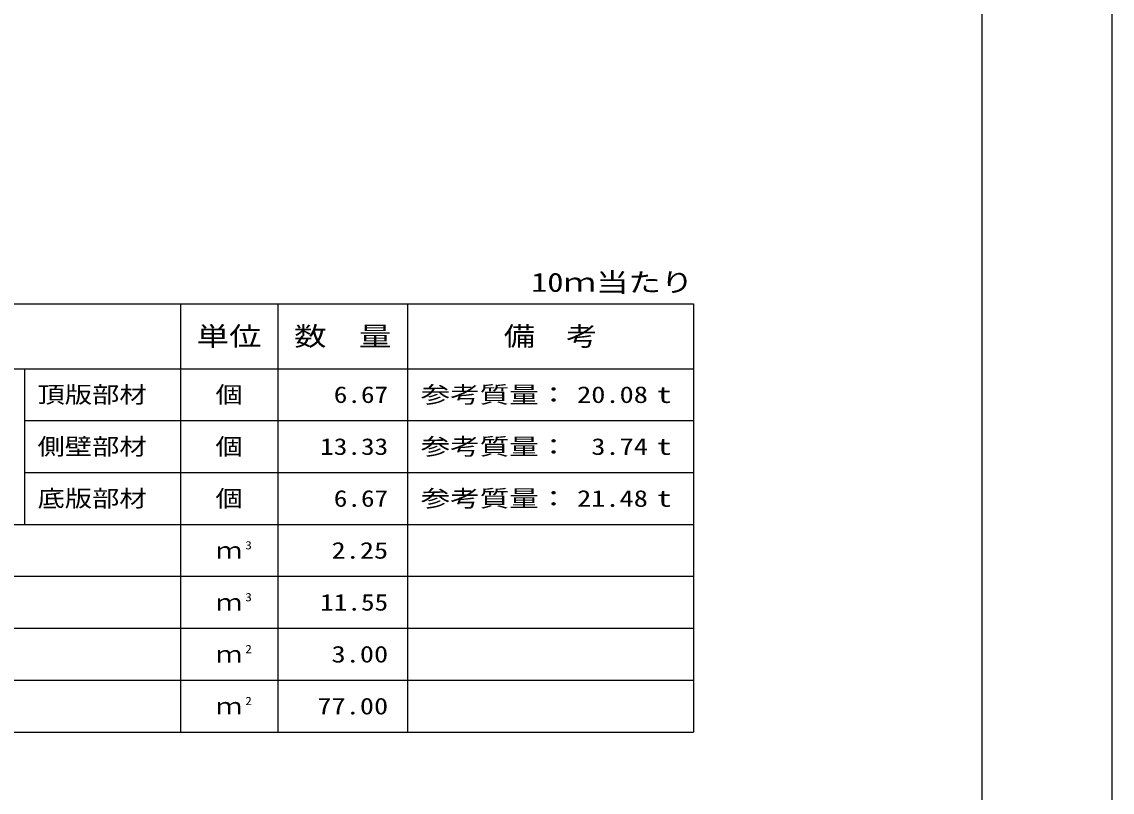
# Model space of a CAD drawing. Units: millimetres at full size; details may follow other scales. Extents: x 0 to 42050, y 0 to 29700.
# Drawn here: x 33654 to 42050, y 5936 to 11873 of the extents above; entities that cross this region are included whole.
import ezdxf
from ezdxf.enums import TextEntityAlignment as Align

# ---------------------------------------------------------------- set-up
doc = ezdxf.new("R2010")
doc.units = ezdxf.units.MM
doc.layers.add('D-MTR', color=7, linetype='Continuous')
doc.layers.add('D-MTR-TXT', color=7, linetype='Continuous')
for name, color, linetype, lineweight in [('D-MTR-FRAM', 7, 'Continuous', 25), ('D-MTR-LINE', 7, 'Continuous', 25), ('D-TTL', 2, 'Continuous', 25)]:
    doc.layers.add(name, color=color, linetype=linetype, lineweight=lineweight)
doc.styles.add('ＭＳ ゴシック', font='')
doc.styles.get('ＭＳ ゴシック').set_extended_font_data('MS Gothic')

msp = doc.modelspace()

# ---------------------------------------------------------------- linework, layer by layer
at = {"layer": 'D-MTR-FRAM'}
for p, q in [((29225, 9700), (38825, 9700)), ((38825, 9700), (38825, 6400)), ((29225, 6400), (38825, 6400))]:
    msp.add_line(p, q, dxfattribs=at)
at = {"layer": 'D-MTR-LINE'}
for p, q in [((34875, 9700), (34875, 6400)), ((35625, 9700), (35625, 6400)), ((36625, 9700), (36625, 6400)), ((29225, 9200), (38825, 9200)), ((33675, 9200), (33675, 8000)), ((33675, 8800), (38825, 8800)), ((33675, 8400), (38825, 8400)), ((29225, 8000), (38825, 8000)), ((29225, 7600), (38825, 7600)), ((29225, 7200), (38825, 7200)), ((29225, 6800), (38825, 6800))]:
    msp.add_line(p, q, dxfattribs=at)
at = {"layer": 'D-TTL'}
for points in [[(0, 0), (42050, 0), (42050, 29700), (0, 29700)], [(1000, 1000), (41050, 1000), (41050, 28700), (1000, 28700)]]:
    msp.add_lwpolyline(points, close=True, dxfattribs=at)

# ---------------------------------------------------------------- texts
at = {"layer": 'D-MTR', "style": 'ＭＳ ゴシック', "width": 1.25}
msp.add_text('10ｍ当たり', height=146.6, dxfattribs=at).set_placement((38825, 9748.333), align=Align.BOTTOM_RIGHT)
at = {"layer": 'D-MTR-TXT', "style": 'ＭＳ ゴシック'}
for s, height, width, p in [('単位', 146.6, 1.25, (35250, 9450)), ('数\u3000量', 146.6, 1.25, (36125, 9450)), ('備\u3000考', 146.6, 1.2, (37725, 9450)), ('個', 128.3, 1.2, (35250, 9000)), ('個', 128.3, 1.2, (35250, 8600)), ('個', 128.3, 1.2, (35250, 8200)), ('ｍ', 128.3, 1.15, (35250, 7800)), ('ｍ', 128.3, 1.15, (35250, 7400)), ('ｍ', 128.3, 1.15, (35250, 7000)), ('ｍ', 128.3, 1.15, (35250, 6600))]:
    msp.add_text(s, height=height, dxfattribs=dict(at, width=width)).set_placement(p, align=Align.MIDDLE_CENTER)
for s, width, p in [('頂版部材', 1.2, (33775, 9000)), ('参考質量：      t', 1.3, (36725, 9000)), ('側壁部材', 1.2, (33775, 8600)), ('参考質量：      t', 1.3, (36725, 8600)), ('底版部材', 1.2, (33775, 8200)), ('参考質量：      t', 1.3, (36725, 8200))]:
    msp.add_text(s, height=128.3, dxfattribs=dict(at, width=width)).set_placement(p, align=Align.MIDDLE_LEFT)
for s, width, p in [('6.67', 1.2, (36475, 9000)), ('20.08', 1.25, (38475, 9000)), ('13.33', 1.2, (36475, 8600)), ('3.74', 1.25, (38475, 8600)), ('6.67', 1.2, (36475, 8200)), ('21.48', 1.25, (38475, 8200)), ('2.25', 1.25, (36475, 7800)), ('11.55', 1.2, (36475, 7400)), ('3.00', 1.25, (36475, 7000)), ('77.00', 1.25, (36475, 6600))]:
    msp.add_text(s, height=128.3, dxfattribs=dict(at, width=width)).set_placement(p, align=Align.MIDDLE_RIGHT)
at = {"layer": 'D-MTR-TXT', "style": 'ＭＳ ゴシック', "width": 1.15}
for s, p in [('3', (35375, 7788.333)), ('3', (35375, 7388.333)), ('2', (35375, 6988.333)), ('2', (35375, 6588.333))]:
    msp.add_text(s, height=64.15, dxfattribs=at).set_placement(p, align=Align.BOTTOM_LEFT)

doc.saveas('drawing.dxf')
